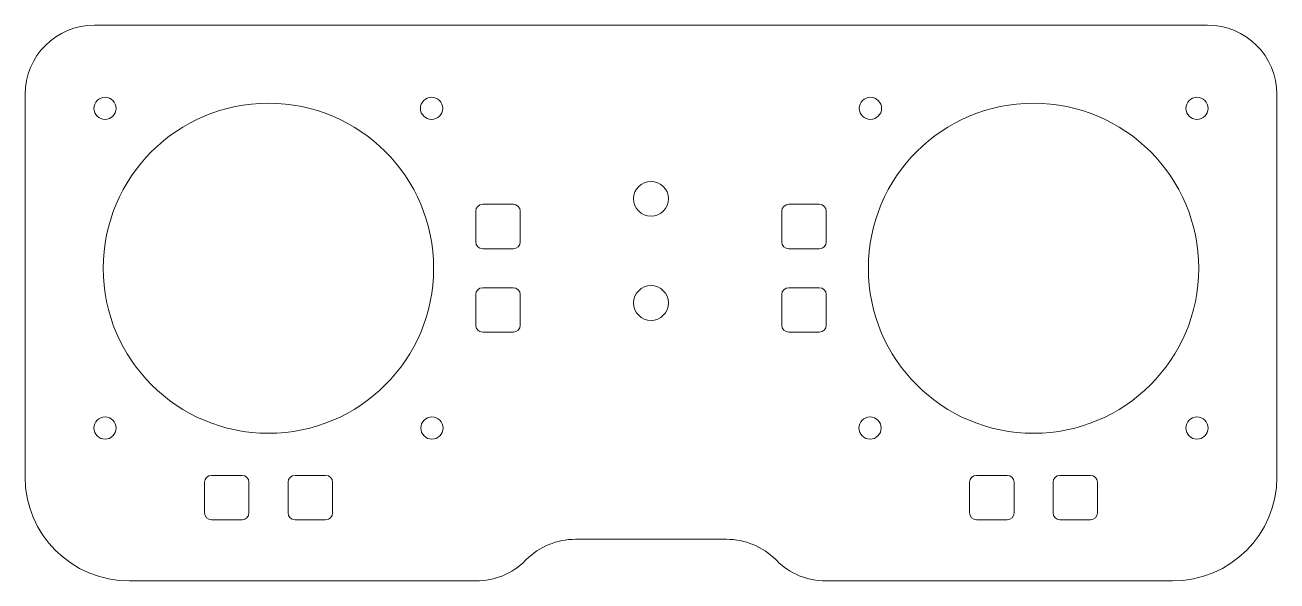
# Model space of a CAD drawing. Header units: millimetres. Extents: x -90 to 90, y -40 to 40.
import ezdxf

# ---------------------------------------------------------------- set-up
doc = ezdxf.new("R2010")
doc.units = ezdxf.units.MM

msp = doc.modelspace()

# ---------------------------------------------------------------- linework, layer by layer
at = {"color": 7, "linetype": 'Continuous', "lineweight": 15}
for p, q in [((80, 40), (-80, 40)), ((-90, 30), (-90, -25)), ((90, -25), (90, 30)), ((-25.2, 13.2), (-25.2, 8.8)), ((-19.8, 14.2), (-24.2, 14.2)), ((-18.8, 8.8), (-18.8, 13.2)), ((18.8, 13.2), (18.8, 8.8)), ((24.2, 14.2), (19.8, 14.2)), ((25.2, 8.8), (25.2, 13.2)), ((-24.2, 7.8), (-19.8, 7.8)), ((19.8, 7.8), (24.2, 7.8)), ((-19.8, 2.2), (-24.2, 2.2)), ((24.2, 2.2), (19.8, 2.2)), ((-25.2, 1.2), (-25.2, -3.2)), ((-18.8, -3.2), (-18.8, 1.2)), ((18.8, 1.2), (18.8, -3.2)), ((25.2, -3.2), (25.2, 1.2)), ((-24.2, -4.2), (-19.8, -4.2)), ((19.8, -4.2), (24.2, -4.2)), ((-58.8, -24.8), (-63.2, -24.8)), ((-46.78, -24.8), (-51.18, -24.8)), ((51.2, -24.8), (46.8, -24.8)), ((63.2, -24.8), (58.8, -24.8)), ((-64.2, -25.8), (-64.2, -30.2)), ((-57.8, -30.2), (-57.8, -25.8)), ((-52.18, -25.8), (-52.18, -30.2)), ((-45.78, -30.2), (-45.78, -25.8)), ((45.8, -25.8), (45.8, -30.2)), ((52.2, -30.2), (52.2, -25.8)), ((57.8, -25.8), (57.8, -30.2)), ((64.2, -30.2), (64.2, -25.8)), ((-63.2, -31.2), (-58.8, -31.2)), ((-51.18, -31.2), (-46.78, -31.2)), ((46.8, -31.2), (51.2, -31.2)), ((58.8, -31.2), (63.2, -31.2)), ((10.86, -34), (-10.86, -34)), ((-17.93, -36.93), (-18.07, -37.07)), ((18.07, -37.07), (17.93, -36.93)), ((-75, -40), (-25.14, -40)), ((25.14, -40), (75, -40))]:
    msp.add_line(p, q, dxfattribs=at)
for centre, radius in [((-78.5, 28), 1.6), ((-31.55, 28), 1.6), ((31.55, 28), 1.6), ((78.5, 28), 1.6), ((-55, 5), 23.75), ((55, 5), 23.75), ((0, 15), 2.5), ((0, 0), 2.5), ((-78.5, -18), 1.6), ((-31.5, -18), 1.6), ((31.5, -18), 1.6), ((78.5, -18), 1.6)]:
    msp.add_circle(centre, radius, dxfattribs=at)
for centre, radius, start, end in [((-80, 30), 10, 90, 180), ((80, 30), 10, 0, 90), ((-24.2, 13.2), 1, 90, 180), ((-19.8, 13.2), 1, 0, 90), ((19.8, 13.2), 1, 90, 180), ((24.2, 13.2), 1, 0, 90), ((-24.2, 8.8), 1, 180, 270), ((-19.8, 8.8), 1, 270, 0), ((19.8, 8.8), 1, 180, 270), ((24.2, 8.8), 1, 270, 0), ((-24.2, 1.2), 1, 90, 180), ((-19.8, 1.2), 1, 0, 90), ((19.8, 1.2), 1, 90, 180), ((24.2, 1.2), 1, 0, 90), ((-24.2, -3.2), 1, 180, 270), ((-19.8, -3.2), 1, 270, 0), ((19.8, -3.2), 1, 180, 270), ((24.2, -3.2), 1, 270, 0), ((-75, -25), 15, 180, 270), ((-63.2, -25.8), 1, 90, 180), ((-58.8, -25.8), 1, 0, 90), ((-51.18, -25.8), 1, 90, 180), ((-46.78, -25.8), 1, 0, 90), ((46.8, -25.8), 1, 90, 180), ((51.2, -25.8), 1, 0, 90), ((58.8, -25.8), 1, 90, 180), ((63.2, -25.8), 1, 0, 90), ((75, -25), 15, 270, 0), ((-63.2, -30.2), 1, 180, 270), ((-58.8, -30.2), 1, 270, 0), ((-51.18, -30.2), 1, 180, 270), ((-46.78, -30.2), 1, 270, 0), ((46.8, -30.2), 1, 180, 270), ((51.2, -30.2), 1, 270, 0), ((58.8, -30.2), 1, 180, 270), ((63.2, -30.2), 1, 270, 0), ((-10.86, -44), 10, 90, 135), ((10.86, -44), 10, 45, 90), ((-25.14, -30), 10, 270, 315), ((25.14, -30), 10, 225, 270)]:
    msp.add_arc(centre, radius, start, end, dxfattribs=at)

doc.saveas('drawing.dxf')
